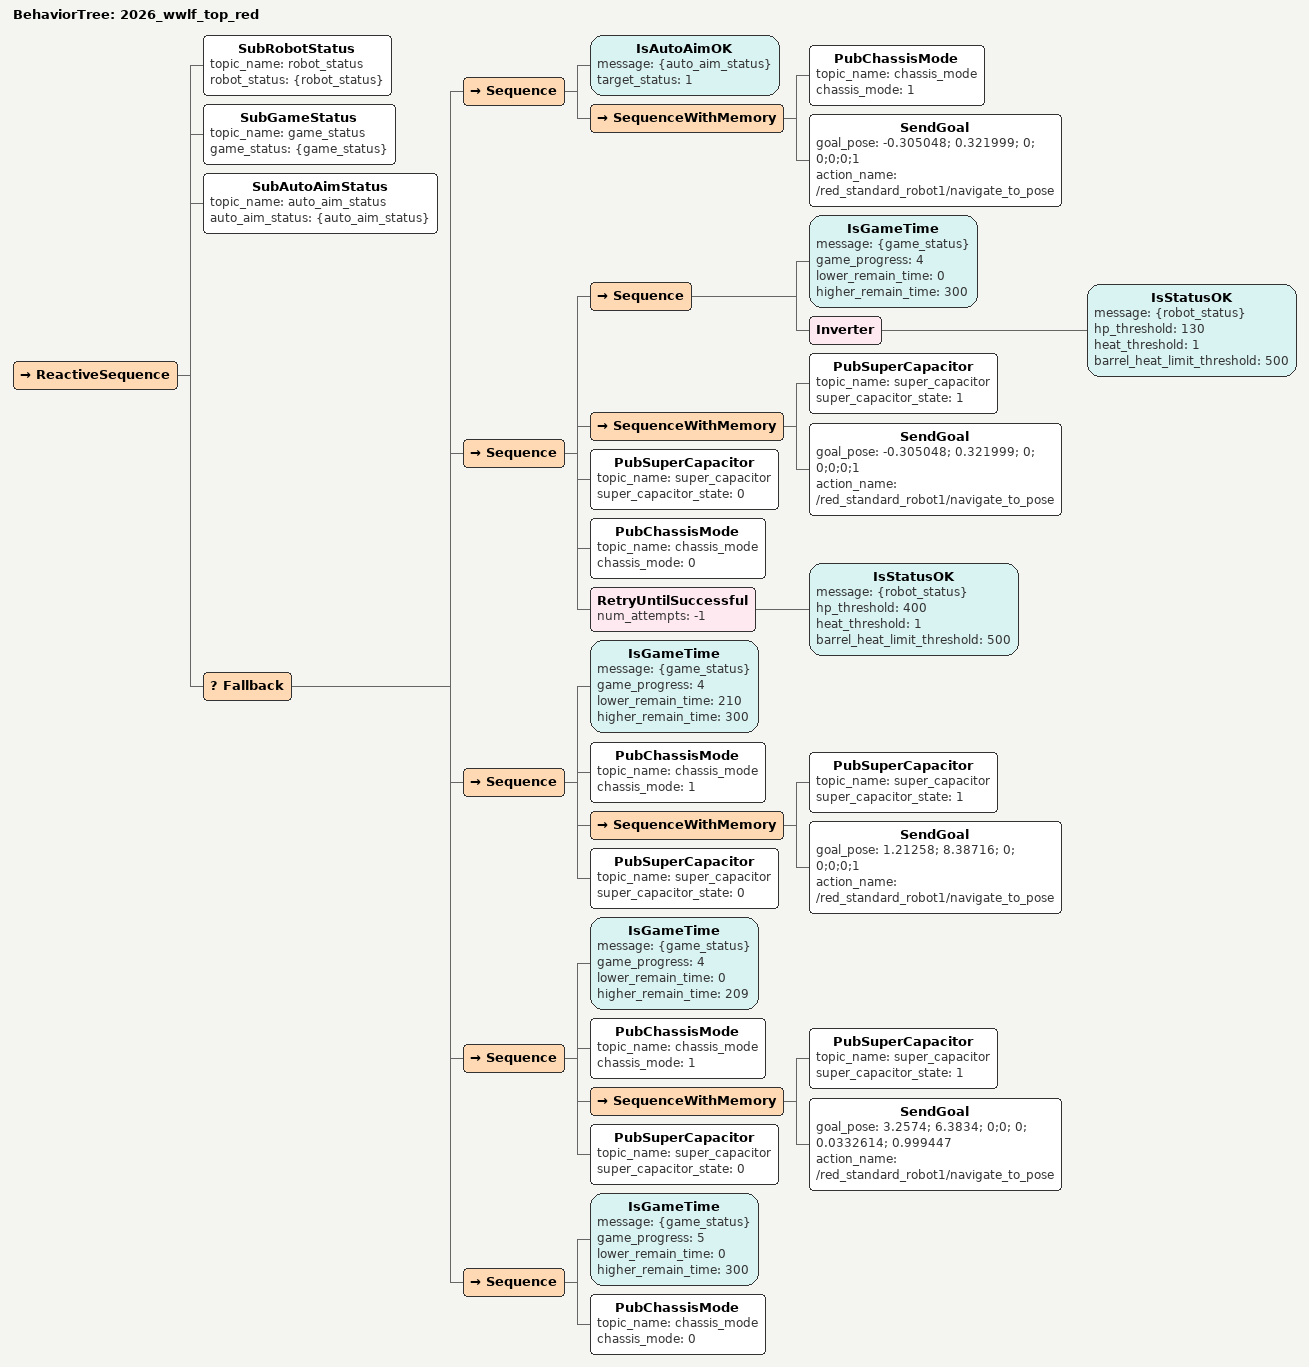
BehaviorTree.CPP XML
<?xml version="1.0" encoding="UTF-8"?>
<root BTCPP_format="4">
  <BehaviorTree ID="2026_wwlf_top_red">
    <ReactiveSequence>
      <SubRobotStatus topic_name="robot_status"
                      robot_status="{robot_status}"/>
      <SubGameStatus topic_name="game_status"
                     game_status="{game_status}"/>
      <SubAutoAimStatus topic_name="auto_aim_status"
                        auto_aim_status="{auto_aim_status}"/>
      <Fallback>
        <Sequence>
          <IsAutoAimOK message="{auto_aim_status}"
                       target_status="1"/>
          <SequenceWithMemory>
            <PubChassisMode topic_name="chassis_mode"
                            chassis_mode="1"/>
            <SendGoal goal_pose="-0.305048; 0.321999; 0; 0;0;0;1"
                      action_name="/red_standard_robot1/navigate_to_pose"/>
          </SequenceWithMemory>
        </Sequence>
        <Sequence>
          <Sequence>
            <IsGameTime message="{game_status}"
                        game_progress="4"
                        lower_remain_time="0"
                        higher_remain_time="300"/>
            <Inverter>
              <IsStatusOK message="{robot_status}"
                          hp_threshold="130"
                          heat_threshold="1"
                          barrel_heat_limit_threshold="500"/>
            </Inverter>
          </Sequence>
          <SequenceWithMemory>
            <PubSuperCapacitor topic_name="super_capacitor"
                               super_capacitor_state="1"/>
            <SendGoal goal_pose="-0.305048; 0.321999; 0; 0;0;0;1"
                      action_name="/red_standard_robot1/navigate_to_pose"/>
          </SequenceWithMemory>
          <PubSuperCapacitor topic_name="super_capacitor"
                             super_capacitor_state="0"/>
          <PubChassisMode topic_name="chassis_mode"
                          chassis_mode="0"/>
          <RetryUntilSuccessful num_attempts="-1">
            <IsStatusOK message="{robot_status}"
                        hp_threshold="400"
                        heat_threshold="1"
                        barrel_heat_limit_threshold="500"/>
          </RetryUntilSuccessful>
        </Sequence>
        <Sequence>
          <IsGameTime message="{game_status}"
                      game_progress="4"
                      lower_remain_time="210"
                      higher_remain_time="300"/>
          <PubChassisMode topic_name="chassis_mode"
                          chassis_mode="1"/>
          <SequenceWithMemory>
            <PubSuperCapacitor topic_name="super_capacitor"
                               super_capacitor_state="1"/>
            <SendGoal goal_pose="1.21258; 8.38716; 0; 0;0;0;1"
                      action_name="/red_standard_robot1/navigate_to_pose"/>
          </SequenceWithMemory>
          <PubSuperCapacitor topic_name="super_capacitor"
                             super_capacitor_state="0"/>
        </Sequence>
        <Sequence>
          <IsGameTime message="{game_status}"
                      game_progress="4"
                      lower_remain_time="0"
                      higher_remain_time="209"/>
          <PubChassisMode topic_name="chassis_mode"
                          chassis_mode="1"/>
          <SequenceWithMemory>
            <PubSuperCapacitor topic_name="super_capacitor"
                               super_capacitor_state="1"/>
            <SendGoal goal_pose="3.2574; 6.3834; 0;0; 0; 0.0332614; 0.999447"
                      action_name="/red_standard_robot1/navigate_to_pose"/>
          </SequenceWithMemory>
          <PubSuperCapacitor topic_name="super_capacitor"
                             super_capacitor_state="0"/>
        </Sequence>
        <Sequence>
          <IsGameTime message="{game_status}"
                      game_progress="5"
                      lower_remain_time="0"
                      higher_remain_time="300"/>
          <PubChassisMode topic_name="chassis_mode"
                          chassis_mode="0"/>
        </Sequence>
      </Fallback>
    </ReactiveSequence>
  </BehaviorTree>

</root>
